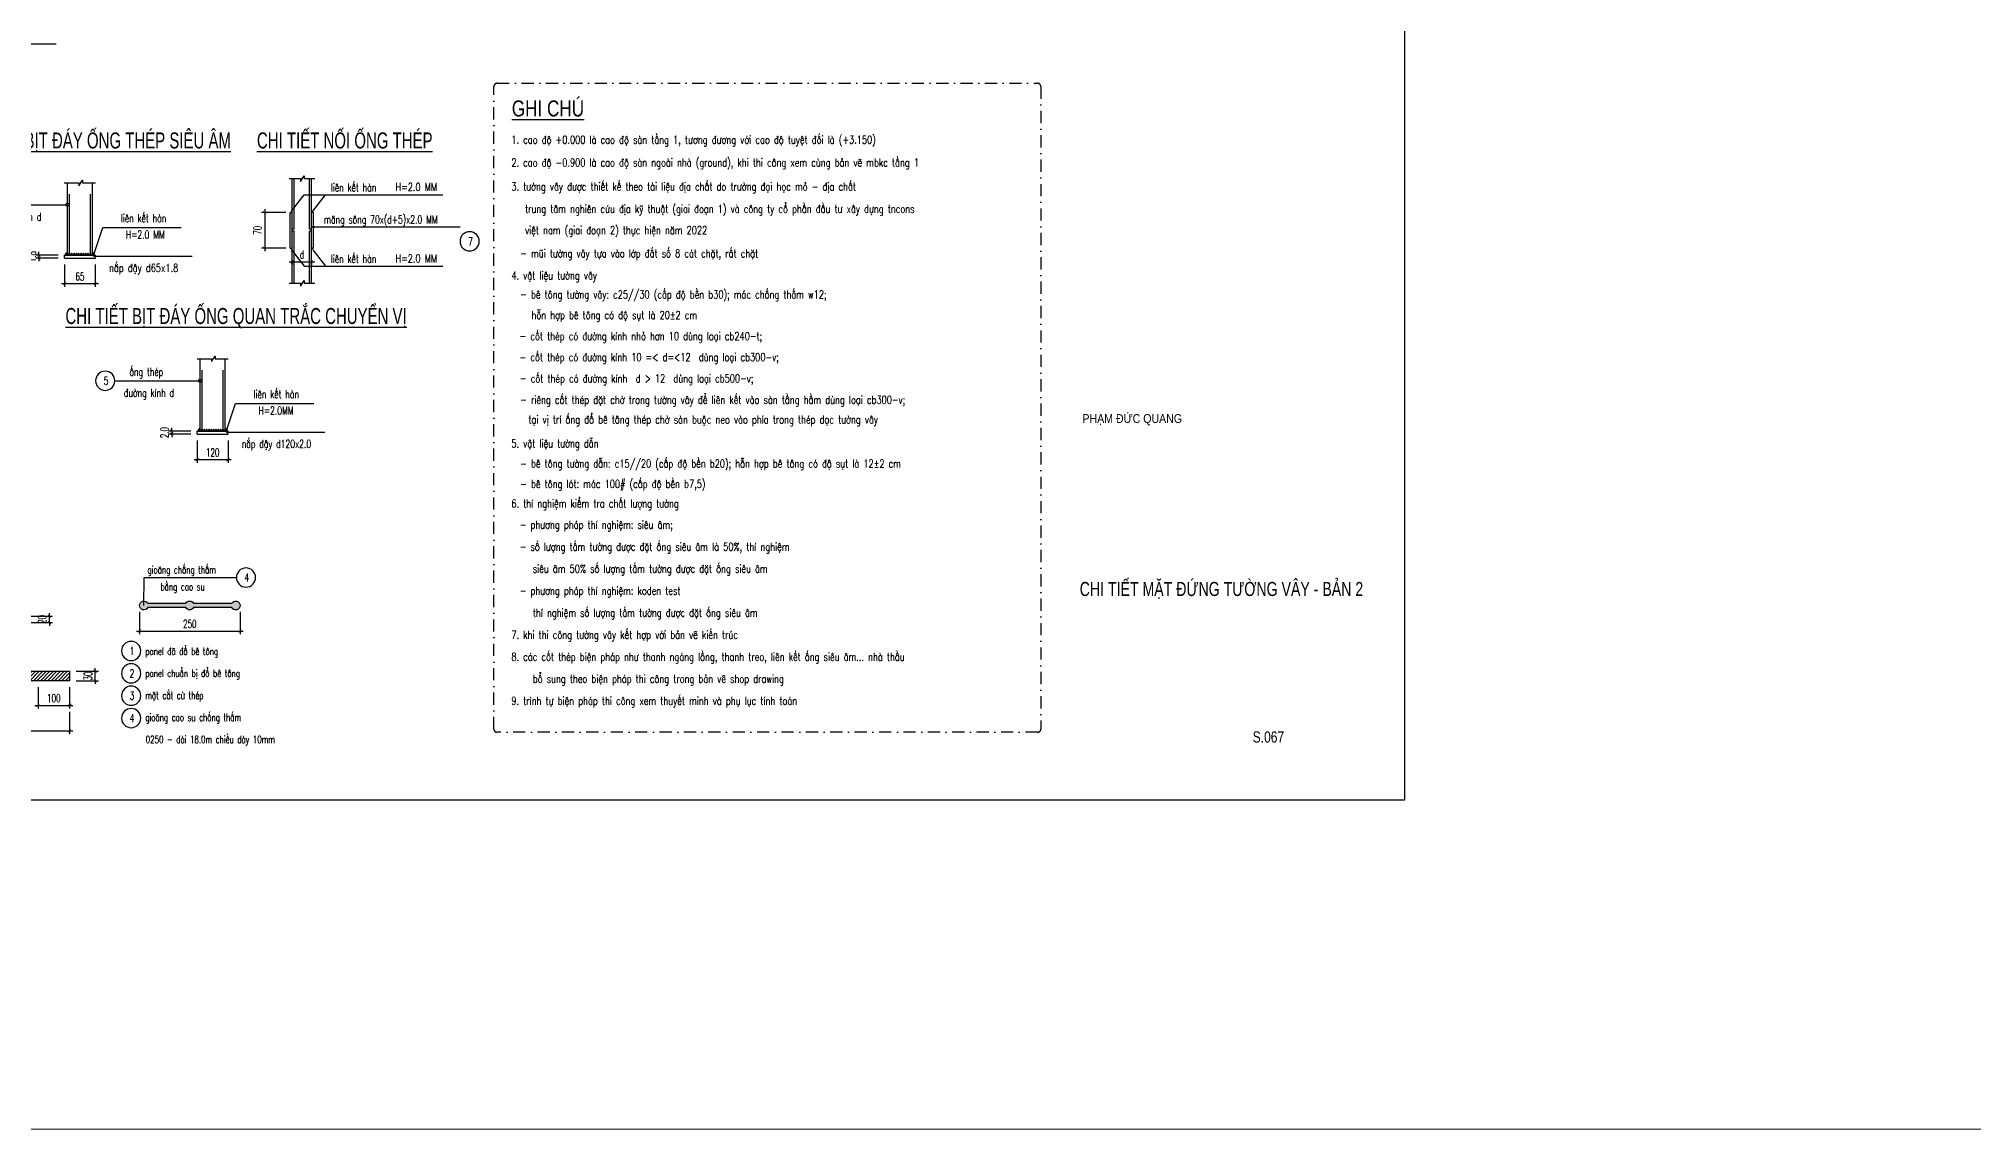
# Model space of a CAD drawing. Header units: millimetres. Extents: x -143483 to 1166745, y -1448440 to -1202244.
# Drawn here: x -89136 to -28696, y -1372063 to -1337983 of the extents above; entities that cross this region are included whole.
import ezdxf
from ezdxf.enums import TextEntityAlignment as Align

# ---------------------------------------------------------------- set-up
doc = ezdxf.new("R2010")
doc.units = ezdxf.units.MM
doc.header["$LTSCALE"] = 30
doc.header["$PDMODE"] = 3
doc.linetypes.add('DASHDOT', pattern=[25.4, 12.7, -6.35, 0, -6.35])
doc.linetypes.add('DASHED', pattern=[19.05, 12.7, -6.35])
doc.layers.get('0').update_dxf_attribs({"lineweight": 9})
doc.layers.get('Defpoints').update_dxf_attribs({"lineweight": 9})
for name, color, linetype in [('0-Chu khung ten', 7, 'Continuous'), ('ccu11-Cotthep', 9, 'Continuous'), ('ccu11-Dim', 8, 'Continuous'), ('ccu11-Hatch', 8, 'Continuous'), ('ccu11-Manh', 8, 'Continuous'), ('ccu11-Text', 31, 'Continuous'), ('ccu11-Thay', 7, 'Continuous'), ('ccu11-Thep', 4, 'Continuous'), ('ccu11-Thepdai', 6, 'Continuous')]:
    doc.layers.add(name, color=color, linetype=linetype)
doc.layers.add('ccu11-Khuat', color=9, linetype='DASHED', lineweight=30)
doc.styles.add('ccu11-dim', font='vnsimli.shx', dxfattribs={"width": 0.65, "bigfont": 'bigfont.shx'})
doc.styles.add('ccu11-VnAvantH', font='VHAVAN.TTF')
doc.styles.add('ccu11-VnAvH-B', font='VHAVANB.TTF')
doc.styles.add('ccu11-vnsimli', font='vnsimli.shx', dxfattribs={"width": 0.8, "bigfont": 'vns.shx'})
doc.styles.add('ccu11-vnsimple', font='vnsimple.shx', dxfattribs={"bigfont": 'bigfont.shx'})
doc.styles.add('ccu11_simli', font='vnsimli.shx', dxfattribs={"width": 0.8})
doc.styles.add('LoGoTTAs1', font='VHARIAL.TTF')
doc.styles.add('LoGoTTAs2', font='VHAVAN.TTF')
doc.styles.add('VNARIALH', font='VHARIAL.TTF')
doc.dimstyles.new('ccu11-100', dxfattribs={"dimscale": 100, "dimtxt": 2.5, "dimasz": 1, "dimexe": 1, "dimexo": 2, "dimgap": 1, "dimtad": 1, "dimdec": 0, "dimdsep": 46, "dimtxsty": 'ccu11-dim', "dimblk": 'ARCHTICK', "dimcen": -1, "dimdle": 1, "dimclrd": 256, "dimclre": 256, "dimclrt": 3, "dimadec": 0, "dimazin": 2, "dimtfac": 0.1, "dimtdec": 0, "dimtmove": 0, "dimatfit": 1, "dimldrblk": 'ARCHTICK', "dimfxl": 0, "dimtvp": 0.833333, "dimtolj": 1, "dimtzin": 12, "dimarcsym": 0})
doc.dimstyles.new('ccu11-100x16', dxfattribs={"dimscale": 100, "dimtxt": 2.5, "dimasz": 1, "dimexe": 1, "dimexo": 2, "dimgap": 1, "dimtad": 1, "dimdec": 0, "dimlfac": 0.0625, "dimdsep": 46, "dimtxsty": 'ccu11-dim', "dimblk": 'ARCHTICK', "dimcen": -1, "dimdle": 1, "dimclrd": 256, "dimclre": 256, "dimclrt": 31, "dimadec": 0, "dimazin": 2, "dimtfac": 0.1, "dimtdec": 0, "dimtmove": 0, "dimatfit": 1, "dimldrblk": 'ARCHTICK', "dimfxl": 0, "dimtvp": 0.833333, "dimtolj": 1, "dimtzin": 12, "dimarcsym": 0})
doc.dimstyles.new('ccu11-100x4', dxfattribs={"dimscale": 100, "dimtxt": 2.5, "dimasz": 1, "dimexe": 1, "dimexo": 2, "dimgap": 1, "dimtad": 1, "dimdec": 0, "dimlfac": 0.25, "dimdsep": 46, "dimtxsty": 'ccu11-dim', "dimblk": 'ARCHTICK', "dimcen": -1, "dimdle": 1, "dimclrd": 256, "dimclre": 256, "dimclrt": 3, "dimadec": 0, "dimazin": 2, "dimtfac": 0.1, "dimtdec": 0, "dimtmove": 0, "dimatfit": 1, "dimldrblk": 'ARCHTICK', "dimfxl": 0, "dimtvp": 0.833333, "dimtolj": 1, "dimtzin": 12, "dimarcsym": 0})

# ---------------------------------------------------------------- blocks, each defined once
blk = doc.blocks.new('_ARCHTICK')
at = {"color": 0, "linetype": 'ByBlock', "const_width": 0.15}
blk.add_lwpolyline([(-0.5, -0.5), (0.5, 0.5)], dxfattribs=at)
blk = doc.blocks.new('*D1062')
at = {"layer": 'ccu11-Dim', "lineweight": -2, "transparency": 16777216}
for p, q in [((-81413, -1343413), (-82176, -1343413)), ((-82076, -1343313), (-82076, -1344625)), ((-81413, -1344525), (-82176, -1344525))]:
    blk.add_line(p, q, dxfattribs=at)
at = {"layer": 'Defpoints', "color": 0, "transparency": 16777216}
for p in [(-81213, -1343413), (-82076, -1344525), (-81213, -1344525)]:
    blk.add_point(p, dxfattribs=at)
at = {"layer": 'ccu11-Dim', "lineweight": -2, "transparency": 16777216, "xscale": 100, "yscale": 100, "zscale": 100}
for p, rotation in [((-82076, -1343413), 90), ((-82076, -1344525), 270)]:
    blk.add_blockref('_ARCHTICK', p, dxfattribs=dict(at, rotation=rotation))
at = {"layer": 'ccu11-Dim', "color": 31, "transparency": 16777216, "insert": (-82301, -1343969), "char_height": 250, "attachment_point": 5, "rotation": 90, "style": 'ccu11-dim'}
blk.add_mtext('\\A1;70', dxfattribs=at)
blk = doc.blocks.new('*D1063')
at = {"layer": 'ccu11-Dim', "lineweight": -2, "transparency": 16777216}
for p, q in [((-81313, -1344955), (-80513, -1344955)), ((-81213, -1344916), (-81213, -1345055)), ((-80613, -1344916), (-80613, -1345055))]:
    blk.add_line(p, q, dxfattribs=at)
at = {"layer": 'Defpoints', "color": 0, "transparency": 16777216}
for p in [(-81213, -1344716), (-80613, -1344716), (-80613, -1344955)]:
    blk.add_point(p, dxfattribs=at)
at = {"layer": 'ccu11-Dim', "lineweight": -2, "transparency": 16777216, "xscale": 100, "yscale": 100, "zscale": 100, "rotation": 180}
blk.add_blockref('_ARCHTICK', (-81213, -1344955), dxfattribs=at)
at = {"layer": 'ccu11-Dim', "lineweight": -2, "transparency": 16777216, "xscale": 100, "yscale": 100, "zscale": 100}
blk.add_blockref('_ARCHTICK', (-80613, -1344955), dxfattribs=at)
at = {"layer": 'ccu11-Dim', "color": 31, "transparency": 16777216, "insert": (-80913, -1344730), "char_height": 250, "attachment_point": 5, "style": 'ccu11-dim'}
blk.add_mtext('\\A1;d', dxfattribs=at)
blk = doc.blocks.new('*D1016')
at = {"layer": 'ccu11-Dim', "lineweight": -2, "transparency": 16777216}
for p, q in [((-88327, -1345038), (-88327, -1345738)), ((-87367, -1345038), (-87367, -1345738)), ((-88427, -1345638), (-87267, -1345638))]:
    blk.add_line(p, q, dxfattribs=at)
at = {"layer": 'Defpoints', "color": 0, "transparency": 16777216}
for p in [(-88327, -1344838), (-87367, -1344838), (-87367, -1345638)]:
    blk.add_point(p, dxfattribs=at)
at = {"layer": 'ccu11-Dim', "lineweight": -2, "transparency": 16777216, "xscale": 100, "yscale": 100, "zscale": 100, "rotation": 180}
blk.add_blockref('_ARCHTICK', (-88327, -1345638), dxfattribs=at)
at = {"layer": 'ccu11-Dim', "lineweight": -2, "transparency": 16777216, "xscale": 100, "yscale": 100, "zscale": 100}
blk.add_blockref('_ARCHTICK', (-87367, -1345638), dxfattribs=at)
at = {"layer": 'ccu11-Dim', "color": 31, "transparency": 16777216, "insert": (-87847, -1345413), "char_height": 250, "attachment_point": 5, "style": 'ccu11-dim'}
blk.add_mtext('\\A1;65', dxfattribs=at)
blk = doc.blocks.new('*D1017')
at = {"layer": 'ccu11-Dim', "lineweight": -2, "transparency": 16777216}
for p, q in [((-88527, -1344748), (-89227, -1344748)), ((-89127, -1344748), (-89127, -1344648)), ((-89127, -1344748), (-89127, -1344838)), ((-88527, -1344838), (-89227, -1344838)), ((-89127, -1344838), (-89127, -1344938))]:
    blk.add_line(p, q, dxfattribs=at)
at = {"layer": 'Defpoints', "color": 0, "transparency": 16777216}
for p in [(-88327, -1344748), (-89127, -1344838), (-88327, -1344838)]:
    blk.add_point(p, dxfattribs=at)
at = {"layer": 'ccu11-Dim', "lineweight": -2, "transparency": 16777216, "xscale": 100, "yscale": 100, "zscale": 100}
for p, rotation in [((-89127, -1344748), 270), ((-89127, -1344838), 90)]:
    blk.add_blockref('_ARCHTICK', p, dxfattribs=dict(at, rotation=rotation))
at = {"layer": 'ccu11-Dim', "color": 31, "transparency": 16777216, "insert": (-89352, -1344793), "char_height": 250, "attachment_point": 5, "rotation": 90, "style": 'ccu11-dim'}
blk.add_mtext('\\A1;1.8', dxfattribs=at)
blk = doc.blocks.new('*D1019')
at = {"layer": 'ccu11-Dim', "lineweight": -2, "transparency": 16777216}
for p, q in [((-96043, -1359015), (-96043, -1359715)), ((-88170, -1359015), (-88170, -1359715)), ((-96143, -1359615), (-88070, -1359615))]:
    blk.add_line(p, q, dxfattribs=at)
at = {"layer": 'Defpoints', "color": 0, "transparency": 16777216}
for p in [(-96043, -1358815), (-88170, -1358815), (-88170, -1359615)]:
    blk.add_point(p, dxfattribs=at)
at = {"layer": 'ccu11-Dim', "lineweight": -2, "transparency": 16777216, "xscale": 100, "yscale": 100, "zscale": 100, "rotation": 180}
blk.add_blockref('_ARCHTICK', (-96043, -1359615), dxfattribs=at)
at = {"layer": 'ccu11-Dim', "lineweight": -2, "transparency": 16777216, "xscale": 100, "yscale": 100, "zscale": 100}
blk.add_blockref('_ARCHTICK', (-88170, -1359615), dxfattribs=at)
at = {"layer": 'ccu11-Dim', "color": 3, "transparency": 16777216, "insert": (-92107, -1359390), "char_height": 250, "attachment_point": 5, "style": 'ccu11-dim'}
blk.add_mtext('\\A1;1200', dxfattribs=at)
blk = doc.blocks.new('*D1020')
at = {"layer": 'ccu11-Dim', "lineweight": -2, "transparency": 16777216}
for p, q in [((-89154, -1358247), (-89154, -1358915)), ((-88170, -1358247), (-88170, -1358915)), ((-89254, -1358815), (-88070, -1358815))]:
    blk.add_line(p, q, dxfattribs=at)
at = {"layer": 'Defpoints', "color": 0, "transparency": 16777216}
for p in [(-89154, -1358047), (-88170, -1358047), (-88170, -1358815)]:
    blk.add_point(p, dxfattribs=at)
at = {"layer": 'ccu11-Dim', "lineweight": -2, "transparency": 16777216, "xscale": 100, "yscale": 100, "zscale": 100, "rotation": 180}
blk.add_blockref('_ARCHTICK', (-89154, -1358815), dxfattribs=at)
at = {"layer": 'ccu11-Dim', "lineweight": -2, "transparency": 16777216, "xscale": 100, "yscale": 100, "zscale": 100}
blk.add_blockref('_ARCHTICK', (-88170, -1358815), dxfattribs=at)
at = {"layer": 'ccu11-Dim', "color": 3, "transparency": 16777216, "insert": (-88662, -1358590), "char_height": 250, "attachment_point": 5, "style": 'ccu11-dim'}
blk.add_mtext('\\A1;100', dxfattribs=at)
blk = doc.blocks.new('*D1027')
at = {"layer": 'ccu11-Dim', "lineweight": -2, "transparency": 16777216}
for p, q in [((-89422, -1356030), (-88704, -1356030)), ((-89422, -1356227), (-88704, -1356227)), ((-88804, -1356030), (-88804, -1355930)), ((-88804, -1356227), (-88804, -1356030)), ((-88804, -1356227), (-88804, -1356327))]:
    blk.add_line(p, q, dxfattribs=at)
at = {"layer": 'Defpoints', "color": 0, "transparency": 16777216}
for p in [(-89622, -1356030), (-89622, -1356227), (-88804, -1356030)]:
    blk.add_point(p, dxfattribs=at)
at = {"layer": 'ccu11-Dim', "lineweight": -2, "transparency": 16777216, "xscale": 100, "yscale": 100, "zscale": 100}
for p, rotation in [((-88804, -1356030), 270), ((-88804, -1356227), 90)]:
    blk.add_blockref('_ARCHTICK', p, dxfattribs=dict(at, rotation=rotation))
at = {"layer": 'ccu11-Dim', "color": 3, "transparency": 16777216, "insert": (-89029, -1356128), "char_height": 250, "attachment_point": 5, "rotation": 90, "style": 'ccu11-dim'}
blk.add_mtext('\\A1;20', dxfattribs=at)
blk = doc.blocks.new('*D1028')
at = {"layer": 'ccu11-Dim', "lineweight": -2, "transparency": 16777216}
for p, q in [((-87970, -1357752), (-87271, -1357752)), ((-87970, -1358047), (-87271, -1358047)), ((-87371, -1357752), (-87371, -1357652)), ((-87371, -1358047), (-87371, -1357752)), ((-87371, -1358047), (-87371, -1358147))]:
    blk.add_line(p, q, dxfattribs=at)
at = {"layer": 'Defpoints', "color": 0, "transparency": 16777216}
for p in [(-88170, -1357752), (-88170, -1358047), (-87371, -1357752)]:
    blk.add_point(p, dxfattribs=at)
at = {"layer": 'ccu11-Dim', "lineweight": -2, "transparency": 16777216, "xscale": 100, "yscale": 100, "zscale": 100}
for p, rotation in [((-87371, -1357752), 270), ((-87371, -1358047), 90)]:
    blk.add_blockref('_ARCHTICK', p, dxfattribs=dict(at, rotation=rotation))
at = {"layer": 'ccu11-Dim', "color": 3, "transparency": 16777216, "insert": (-87596, -1357900), "char_height": 250, "attachment_point": 5, "rotation": 90, "style": 'ccu11-dim'}
blk.add_mtext('\\A1;30', dxfattribs=at)
blk = doc.blocks.new('*D1034')
at = {"layer": 'ccu11-Dim', "lineweight": -2, "transparency": 16777216}
for p, q in [((-85985, -1355893), (-85985, -1356594)), ((-82847, -1355893), (-82847, -1356594)), ((-86085, -1356494), (-82747, -1356494))]:
    blk.add_line(p, q, dxfattribs=at)
at = {"layer": 'Defpoints', "color": 0, "transparency": 16777216}
for p in [(-85985, -1355693), (-82847, -1355693), (-82847, -1356494)]:
    blk.add_point(p, dxfattribs=at)
at = {"layer": 'ccu11-Dim', "lineweight": -2, "transparency": 16777216, "xscale": 100, "yscale": 100, "zscale": 100, "rotation": 180}
blk.add_blockref('_ARCHTICK', (-85985, -1356494), dxfattribs=at)
at = {"layer": 'ccu11-Dim', "lineweight": -2, "transparency": 16777216, "xscale": 100, "yscale": 100, "zscale": 100}
blk.add_blockref('_ARCHTICK', (-82847, -1356494), dxfattribs=at)
at = {"layer": 'ccu11-Dim', "color": 3, "transparency": 16777216, "insert": (-84416, -1356269), "char_height": 250, "attachment_point": 5, "style": 'ccu11-dim'}
blk.add_mtext('\\A1;250', dxfattribs=at)
blk = doc.blocks.new('*D1060')
at = {"layer": 'ccu11-Dim', "lineweight": -2, "transparency": 16777216}
for p, q in [((-84181, -1350537), (-84181, -1351237)), ((-83221, -1350537), (-83221, -1351237)), ((-84281, -1351137), (-83121, -1351137))]:
    blk.add_line(p, q, dxfattribs=at)
at = {"layer": 'Defpoints', "color": 0, "transparency": 16777216}
for p in [(-84181, -1350337), (-83221, -1350337), (-83221, -1351137)]:
    blk.add_point(p, dxfattribs=at)
at = {"layer": 'ccu11-Dim', "lineweight": -2, "transparency": 16777216, "xscale": 100, "yscale": 100, "zscale": 100, "rotation": 180}
blk.add_blockref('_ARCHTICK', (-84181, -1351137), dxfattribs=at)
at = {"layer": 'ccu11-Dim', "lineweight": -2, "transparency": 16777216, "xscale": 100, "yscale": 100, "zscale": 100}
blk.add_blockref('_ARCHTICK', (-83221, -1351137), dxfattribs=at)
at = {"layer": 'ccu11-Dim', "color": 31, "transparency": 16777216, "insert": (-83701, -1350912), "char_height": 250, "attachment_point": 5, "style": 'ccu11-dim'}
blk.add_mtext('\\A1;120', dxfattribs=at)
blk = doc.blocks.new('*D1061')
at = {"layer": 'ccu11-Dim', "lineweight": -2, "transparency": 16777216}
for p, q in [((-84981, -1350247), (-84981, -1350147)), ((-84381, -1350247), (-85081, -1350247)), ((-84381, -1350337), (-85081, -1350337)), ((-84981, -1350247), (-84981, -1350337)), ((-84981, -1350337), (-84981, -1350437))]:
    blk.add_line(p, q, dxfattribs=at)
at = {"layer": 'Defpoints', "color": 0, "transparency": 16777216}
for p in [(-84981, -1350337), (-84181, -1350247), (-84181, -1350337)]:
    blk.add_point(p, dxfattribs=at)
at = {"layer": 'ccu11-Dim', "lineweight": -2, "transparency": 16777216, "xscale": 100, "yscale": 100, "zscale": 100}
for p, rotation in [((-84981, -1350247), 270), ((-84981, -1350337), 90)]:
    blk.add_blockref('_ARCHTICK', p, dxfattribs=dict(at, rotation=rotation))
at = {"layer": 'ccu11-Dim', "color": 31, "transparency": 16777216, "insert": (-85206, -1350292), "char_height": 250, "attachment_point": 5, "rotation": 90, "style": 'ccu11-dim'}
blk.add_mtext('\\A1;2.0', dxfattribs=at)
blk = doc.blocks.new('SHD')
at = {"layer": 'ccu11-Cotthep'}
blk.add_circle((300, 0), 300, dxfattribs=at)
at = {"layer": 'ccu11-Cotthep', "color": 31, "style": 'ccu11_simli', "width": 0.8}
blk.add_attdef('DK', text='', height=250, dxfattribs=at).set_placement((-101, 65), align=Align.BOTTOM_RIGHT)
blk.add_attdef('KH', text='', height=250, dxfattribs=at).set_placement((300, 0), align=Align.MIDDLE)
blk.add_attdef('KC', text='', height=250, dxfattribs=at).set_placement((-101, -142), align=Align.TOP_RIGHT)
blk = doc.blocks.new('ccu11_88_tenbv')
at = {"layer": '0-Chu khung ten', "color": 31, "style": 'LoGoTTAs2', "width": 0.8}
for p in [(-8837, 8052), (-8800, 6853)]:
    blk.add_attdef('...', p, '', height=220, dxfattribs=at)
at = {"layer": '0-Chu khung ten', "color": 31}
for tag, height, style, width, p in [('1', 500, 'VNARIALH', 0.85, (-4500, 3869)), ('2', 500, 'VNARIALH', 0.85, (-4500, 2917)), ('S1-01-1', 700, 'LoGoTTAs1', 0.8, (-2250, 607)), ('1/100', 350, 'VNARIALH', 0.85, (-6750, 229))]:
    blk.add_attdef(tag, text='', height=height, dxfattribs=dict(at, style=style, width=width)).set_placement(p, align=Align.CENTER)

msp = doc.modelspace()

# ---------------------------------------------------------------- hatches: boundary and pattern name
msp.add_hatch(color=256).paths.add_polyline_path([(-84535.95, -1355762.47), (-85727.37, -1355762.47, -3.73205081), (-85727.37, -1355624.23), (-84535.95, -1355624.23, -0.57735027), (-84296.51, -1355624.23), (-83105.09, -1355624.23, -3.73205081), (-83105.09, -1355762.47), (-84296.51, -1355762.47, -0.57735027)])
at = {"layer": 'ccu11-Hatch', "ltscale": 0.05}
h = msp.add_hatch(dxfattribs=at)
h.set_pattern_fill('ANSI31', color=256, scale=24.60375, angle=0.0000011)
h.set_pattern_definition([(45.0000011, (307411.015, -11823467.88), (-55.2369952, 55.23699306), [])])
edge = h.paths.add_edge_path()
edge.add_line((-96043.39, -1358047.47), (-88170.26, -1358047.47))
edge.add_line((-88170.26, -1358047.47), (-88170.26, -1357752.23))
edge.add_line((-88170.26, -1357752.23), (-96043.39, -1357752.23))
edge.add_line((-96043.39, -1357752.23), (-96043.39, -1357944.89))
h.paths.add_polyline_path([(-88105.92, -1357944.89), (-88170.26, -1357944.89)], flags=17)
at = {"layer": 'ccu11-Manh'}
for points in [[(-81272.83, -1343412.56, -0.41421356), (-81212.83, -1343352.56), (-81212.83, -1343412.56)], [(-80552.83, -1343412.56, 0.41421356), (-80612.83, -1343352.56), (-80612.83, -1343412.56)], [(-81272.83, -1344524.52, 0.41421356), (-81212.83, -1344584.52), (-81212.83, -1344524.52)], [(-80552.83, -1344524.52, -0.41421356), (-80612.83, -1344584.52), (-80612.83, -1344524.52)]]:
    msp.add_hatch(color=256, dxfattribs=at).paths.add_polyline_path(points)
at = {"layer": 'ccu11-Thep', "linetype": 'ByBlock'}
for points in [[(-88236.81, -1344674.43), (-88236.81, -1344748.08), (-88310.46, -1344748.08, -0.41421356)], [(-87456.81, -1344674.43), (-87456.81, -1344748.08), (-87383.16, -1344748.08, 0.41421356)], [(-84091.05, -1350173.37), (-84091.05, -1350247.02), (-84164.7, -1350247.02, -0.41421356)], [(-83311.05, -1350173.37), (-83311.05, -1350247.02), (-83237.4, -1350247.02, 0.41421356)]]:
    msp.add_hatch(color=256, dxfattribs=at).paths.add_polyline_path(points)

# ---------------------------------------------------------------- linework, layer by layer
at = {"layer": 'ccu11-Dim'}
for p, q in [((-94690.49, -1338143.27), (-88594.89, -1338143.27)), ((-88101.37, -1358814.74), (-88239.15, -1358814.74))]:
    msp.add_line(p, q, dxfattribs=at)
at = {"layer": 'ccu11-Dim', "const_width": 10.33}
msp.add_lwpolyline([(-88204.7, -1358849.19), (-88135.81, -1358780.3)], dxfattribs=at)
at = {"layer": 'ccu11-Khuat', "ltscale": 5}
for p, q in [((-88174.31, -1344748.08), (-88174.31, -1342489.15)), ((-87519.31, -1344748.08), (-87519.31, -1342489.15)), ((-84028.55, -1350247.02), (-84028.55, -1347988.09)), ((-83373.55, -1350247.02), (-83373.55, -1347988.09))]:
    msp.add_line(p, q, dxfattribs=at)
at = {"layer": 'ccu11-Manh'}
for p, q in [((-88212.26, -1344683.31), (-88169.03, -1344748.08)), ((-88169.03, -1344683.31), (-88212.26, -1344748.08)), ((-88138.34, -1344683.31), (-88095.11, -1344748.08)), ((-88095.11, -1344683.31), (-88138.34, -1344748.08)), ((-88064.42, -1344683.31), (-88021.19, -1344748.08)), ((-88021.19, -1344683.31), (-88064.42, -1344748.08)), ((-87990.5, -1344683.31), (-87947.27, -1344748.08)), ((-87947.27, -1344683.31), (-87990.5, -1344748.08)), ((-87916.57, -1344683.31), (-87873.35, -1344748.08)), ((-87873.35, -1344683.31), (-87916.57, -1344748.08)), ((-87842.65, -1344683.31), (-87799.43, -1344748.08)), ((-87799.43, -1344683.31), (-87842.65, -1344748.08)), ((-87768.73, -1344683.31), (-87725.51, -1344748.08)), ((-87725.51, -1344683.31), (-87768.73, -1344748.08)), ((-87694.81, -1344683.31), (-87651.58, -1344748.08)), ((-87651.58, -1344683.31), (-87694.81, -1344748.08)), ((-87620.89, -1344683.31), (-87577.66, -1344748.08)), ((-87577.66, -1344683.31), (-87620.89, -1344748.08)), ((-87546.97, -1344683.31), (-87503.74, -1344748.08)), ((-87503.74, -1344683.31), (-87546.97, -1344748.08)), ((-84066.5, -1350182.25), (-84023.27, -1350247.02)), ((-84023.27, -1350182.25), (-84066.5, -1350247.02)), ((-83992.58, -1350182.25), (-83949.35, -1350247.02)), ((-83949.35, -1350182.25), (-83992.58, -1350247.02)), ((-83918.66, -1350182.25), (-83875.43, -1350247.02)), ((-83875.43, -1350182.25), (-83918.66, -1350247.02)), ((-83844.73, -1350182.25), (-83801.51, -1350247.02)), ((-83801.51, -1350182.25), (-83844.73, -1350247.02)), ((-83770.81, -1350182.25), (-83727.59, -1350247.02)), ((-83727.59, -1350182.25), (-83770.81, -1350247.02)), ((-83696.89, -1350182.25), (-83653.67, -1350247.02)), ((-83653.67, -1350182.25), (-83696.89, -1350247.02)), ((-83622.97, -1350182.25), (-83579.75, -1350247.02)), ((-83579.75, -1350182.25), (-83622.97, -1350247.02)), ((-83549.05, -1350182.25), (-83505.82, -1350247.02)), ((-83505.82, -1350182.25), (-83549.05, -1350247.02)), ((-83475.13, -1350182.25), (-83431.9, -1350247.02)), ((-83431.9, -1350182.25), (-83475.13, -1350247.02)), ((-83401.21, -1350182.25), (-83357.98, -1350247.02)), ((-83357.98, -1350182.25), (-83401.21, -1350247.02))]:
    msp.add_line(p, q, dxfattribs=at)
at = {"layer": 'ccu11-Manh', "linetype": 'DASHDOT'}
msp.add_lwpolyline([(-74815.4, -1339377.01), (-57929.13, -1339377.01, -0.41421356), (-57829.13, -1339477.01), (-57829.13, -1359557.07, -0.41421356), (-57929.13, -1359657.07), (-74815.4, -1359657.07, -0.41421356), (-74915.4, -1359557.07), (-74915.4, -1339477.01, -0.41421356)], format="xyb", close=True, dxfattribs=at)
at = {"layer": 'ccu11-Manh'}
for points in [[(-81311.83, -1342356.4), (-80954.72, -1342356.4), (-80954.72, -1342443.77), (-80838.23, -1342269.04), (-80838.23, -1342356.4), (-80513.83, -1342356.4)], [(-88335.81, -1342489.15), (-87886.24, -1342489.15), (-87886.24, -1342576.52), (-87769.75, -1342401.78), (-87769.75, -1342489.15), (-87357.81, -1342489.15)], [(-81235.09, -1343367.97), (-80841.64, -1342857.59), (-79308.96, -1342857.59)], [(-80572.59, -1343367.97), (-80179.14, -1342857.59), (-76507.1, -1342857.59)], [(-90903.73, -1343173.5), (-88236.81, -1343173.5)], [(-87404.73, -1344696.01), (-87135.21, -1343879.39), (-84682.93, -1343879.39)], [(-75973.98, -1343868.89), (-80550.33, -1343868.89)], [(-84344.43, -1344787.07), (-87425.69, -1344787.07)], [(-81235.09, -1344581.85), (-80841.64, -1345092.23), (-76506.34, -1345092.23)], [(-80572.59, -1344581.85), (-80179.14, -1345092.23), (-76506.34, -1345092.23)], [(-81311.83, -1345626.66), (-80954.72, -1345626.66), (-80954.72, -1345714.03), (-80838.23, -1345539.3), (-80838.23, -1345626.66), (-80513.83, -1345626.66)], [(-84190.05, -1347988.09), (-83740.48, -1347988.09), (-83740.48, -1348075.46), (-83623.99, -1347900.72), (-83623.99, -1347988.09), (-83212.05, -1347988.09)], [(-86757.97, -1348672.44), (-84091.05, -1348672.44)], [(-83258.97, -1350194.95), (-82989.45, -1349378.33), (-80537.17, -1349378.33)], [(-80198.67, -1350286.01), (-83279.93, -1350286.01)]]:
    msp.add_lwpolyline(points, dxfattribs=at)
for centre, radius in [((-88236.81, -1343173.5), 50.2), ((-80550.33, -1343868.89), 24.14), ((-84091.05, -1348672.44), 50.2)]:
    msp.add_circle(centre, radius, dxfattribs=at)
at = {"layer": 'ccu11-Thay'}
msp.add_lwpolyline([(-138866.43, -1296434.45), (-46466.43, -1296434.45), (-46466.43, -1361774.45), (-138866.43, -1361774.45)], close=True, dxfattribs=at)
at = {"layer": 'ccu11-Thay', "elevation": 717919.76}
msp.add_lwpolyline([(-85727.37, -1355624.23), (-84535.95, -1355624.23, -0.57735027), (-84296.51, -1355624.23), (-83105.09, -1355624.23, -3.73205081), (-83105.09, -1355762.47), (-84296.51, -1355762.47, -0.57735027), (-84535.95, -1355762.47), (-85727.37, -1355762.47, -3.73205081)], format="xyb", close=True, dxfattribs=at)
at = {"layer": 'ccu11-Thep', "linetype": 'ByBlock'}
for p, q in [((-87383.16, -1344748.08), (-87456.81, -1344748.08)), ((-87456.81, -1344748.08), (-87383.16, -1344748.08)), ((-83237.4, -1350247.02), (-83311.05, -1350247.02)), ((-83311.05, -1350247.02), (-83237.4, -1350247.02))]:
    msp.add_line(p, q, dxfattribs=at)
at = {"layer": 'ccu11-Thep'}
msp.add_lwpolyline([(-96043.39, -1357752.23), (-88170.26, -1357752.23), (-88170.26, -1358047.47), (-96043.39, -1358047.47)], close=True, dxfattribs=at)
at = {"layer": 'ccu11-Thep', "linetype": 'ByBlock'}
for centre, start, end in [((-88236.81, -1344748.08), 90.0000034, 180), ((-87456.81, -1344748.08), 0, 90.0000034), ((-84091.05, -1350247.02), 90.0000034, 180), ((-83311.05, -1350247.02), 0, 90.0000034)]:
    msp.add_arc(centre, 73.65, start, end, dxfattribs=at)
at = {"layer": 'ccu11-Thepdai', "linetype": 'Continuous'}
for p, q in [((-81212.83, -1345626.66), (-81212.83, -1342356.4)), ((-81150.33, -1343932.18), (-81150.33, -1342356.4)), ((-80675.33, -1343932.18), (-80675.33, -1342356.4)), ((-80612.83, -1345626.66), (-80612.83, -1342356.4)), ((-88236.81, -1344748.08), (-88236.81, -1342489.15)), ((-87456.81, -1344748.08), (-87456.81, -1342489.15)), ((-81275.33, -1344524.54), (-81275.33, -1343412.54)), ((-81275.33, -1343412.54), (-81212.83, -1343412.54)), ((-80550.33, -1343412.54), (-80612.83, -1343412.54)), ((-80550.33, -1344524.54), (-80550.33, -1343412.54)), ((-81150.33, -1343932.18), (-81212.83, -1343932.18)), ((-81150.33, -1344000.43), (-81212.83, -1344000.43)), ((-81150.33, -1345626.66), (-81150.33, -1344000.43)), ((-80612.83, -1343932.18), (-80675.33, -1343932.18)), ((-80675.33, -1345626.66), (-80675.33, -1344000.43)), ((-80612.83, -1344000.43), (-80675.33, -1344000.43)), ((-88326.81, -1344748.08), (-87366.81, -1344748.08)), ((-88326.81, -1344838.08), (-88326.81, -1344748.08)), ((-88106.81, -1344748.08), (-88236.81, -1344748.08)), ((-87456.81, -1344748.08), (-88236.81, -1344748.08)), ((-87456.81, -1344748.08), (-87586.81, -1344748.08)), ((-87366.81, -1344838.08), (-87366.81, -1344748.08)), ((-81275.33, -1344524.54), (-81212.83, -1344524.54)), ((-80550.33, -1344524.54), (-80612.83, -1344524.54)), ((-88326.81, -1344838.08), (-87366.81, -1344838.08)), ((-84091.05, -1350247.02), (-84091.05, -1347988.09)), ((-83311.05, -1350247.02), (-83311.05, -1347988.09)), ((-84181.05, -1350247.02), (-83221.05, -1350247.02)), ((-84181.05, -1350337.02), (-84181.05, -1350247.02)), ((-84181.05, -1350337.02), (-83221.05, -1350337.02)), ((-83961.05, -1350247.02), (-84091.05, -1350247.02)), ((-83311.05, -1350247.02), (-84091.05, -1350247.02)), ((-83311.05, -1350247.02), (-83441.05, -1350247.02)), ((-83221.05, -1350337.02), (-83221.05, -1350247.02))]:
    msp.add_line(p, q, dxfattribs=at)
at = {"layer": 'Defpoints', "color": 2}
msp.add_line((-139032.75, -1372063.17), (1166744.68, -1372063.17), dxfattribs=at)

# ---------------------------------------------------------------- block references
at = {"layer": 'ccu11-Text'}
ref = msp.add_blockref('ccu11_88_tenbv', (-46452.65, -1361774.45), dxfattribs=dict(at, xscale=1.060126980550107, yscale=1.060126980550107, zscale=1.060126980550107))
ref.add_attrib('1', 'CHI TIÕT MÆT §øNG T¦êNG V¢Y - B¶N 2', dxfattribs={"layer": '0-Chu khung ten', "color": 1, "height": 440, "style": 'ccu11-VnAvantH', "width": 0.75}).set_placement((-52185.12, -1354959.02), align=Align.TOP_CENTER)
ref.add_attrib('S1-01-1', 'S.067', dxfattribs={"layer": '0-Chu khung ten', "color": 31, "height": 352, "style": 'ccu11-VnAvantH', "width": 0.8}).set_placement((-50718.19, -1359978.88), align=Align.CENTER)
ref.add_attrib('...', 'ph¹m ®øc quang', dxfattribs={"layer": '0-Chu khung ten', "color": 1, "height": 274.673, "style": 'ccu11-VnAvantH', "width": 0.9}).set_placement((-54972.23, -1349990.13), align=Align.CENTER)
at = {"layer": 'ccu11-Thay'}
ref = msp.add_blockref('SHD', (-75373.98, -1344316.48), dxfattribs=dict(at, xscale=-1))
ref.add_attrib('KH', '7', dxfattribs={"layer": 'ccu11-Cotthep', "color": 31, "height": 250, "style": 'ccu11-vnsimple', "width": 0.7}).set_placement((-75648.98, -1344316.48), align=Align.MIDDLE_CENTER)
ref = msp.add_blockref('SHD', (-86757.97, -1348672.44), dxfattribs=dict(at, xscale=-1))
ref.add_attrib('KH', '5', dxfattribs={"layer": 'ccu11-Cotthep', "color": 31, "height": 250, "style": 'ccu11-vnsimple', "width": 0.7}).set_placement((-87032.97, -1348672.44), align=Align.MIDDLE_CENTER)
ref = msp.add_blockref('SHD', (-82360.41, -1354820.67, 717919.76), dxfattribs=dict(at, xscale=-1))
ref.add_attrib('KH', '4', dxfattribs={"layer": 'ccu11-Cotthep', "color": 31, "height": 250, "style": 'ccu11-vnsimple', "width": 0.7}).set_placement((-82635.41, -1354820.67, 717919.76), align=Align.MIDDLE_CENTER)
ref = msp.add_blockref('SHD', (-85947.54, -1357114.92, 717919.76), dxfattribs=dict(at, xscale=-1))
ref.add_attrib('KH', '1', dxfattribs={"layer": 'ccu11-Cotthep', "color": 31, "height": 250, "style": 'ccu11-vnsimple', "width": 0.7}).set_placement((-86222.54, -1357114.92, 717919.76), align=Align.MIDDLE_CENTER)
ref = msp.add_blockref('SHD', (-85947.54, -1357814.92, 717919.76), dxfattribs=dict(at, xscale=-1))
ref.add_attrib('KH', '2', dxfattribs={"layer": 'ccu11-Cotthep', "color": 31, "height": 250, "style": 'ccu11-vnsimple', "width": 0.7}).set_placement((-86222.54, -1357814.92, 717919.76), align=Align.MIDDLE_CENTER)
ref = msp.add_blockref('SHD', (-85947.54, -1358513.92, 717919.76), dxfattribs=dict(at, xscale=-1))
ref.add_attrib('KH', '3', dxfattribs={"layer": 'ccu11-Cotthep', "color": 31, "height": 250, "style": 'ccu11-vnsimple', "width": 0.7}).set_placement((-86222.54, -1358513.92, 717919.76), align=Align.MIDDLE_CENTER)
ref = msp.add_blockref('SHD', (-85947.54, -1359212.92, 717919.76), dxfattribs=dict(at, xscale=-1))
ref.add_attrib('KH', '4', dxfattribs={"layer": 'ccu11-Cotthep', "color": 31, "height": 250, "style": 'ccu11-vnsimple', "width": 0.7}).set_placement((-86222.54, -1359212.92, 717919.76), align=Align.MIDDLE_CENTER)

# ---------------------------------------------------------------- texts
at = {"layer": 'ccu11-Text'}
for s, height, style, width, p in [('%%uGHI CHó', 500, 'ccu11-VnAvH-B', 0.8, (-74355.98, -1340413.8)), ('liªn kÕt hµn', 250, 'ccu11-vnsimli', 0.7, (-80006.65, -1342756.49)), ('H=2.0 MM', 250, 'ccu11-vnsimli', 0.75, (-77991.03, -1342741.65)), ('liªn kÕt hµn', 250, 'ccu11-vnsimli', 0.7, (-86566.15, -1343717.64)), ('m¨ng s«ng 70x(d+5)x2.0 MM', 250.0332, 'ccu11-vnsimli', 0.7, (-80227.99, -1343758.16, -358959.88)), ('H=2.0 MM', 250, 'ccu11-vnsimli', 0.7, (-86413.57, -1344229.37)), ('liªn kÕt hµn', 250, 'ccu11-vnsimli', 0.7, (-80006.65, -1344991.14)), ('H=2.0 MM', 250, 'ccu11-vnsimli', 0.75, (-77991.03, -1344976.3)), ('n¾p ®Ëy d65x1.8', 250, 'ccu11-vnsimli', 0.75, (-86937.83, -1345270.25)), ('liªn kÕt hµn', 250, 'ccu11-vnsimli', 0.7, (-82420.39, -1349216.58)), ('H=2.0MM', 250, 'ccu11-vnsimli', 0.7, (-82267.81, -1349728.31)), ('n¾p ®Ëy d120x2.0', 250, 'ccu11-vnsimli', 0.7, (-82792.07, -1350769.19))]:
    msp.add_text(s, height=height, dxfattribs=dict(at, style=style, width=width)).set_placement(p)
at = {"layer": 'ccu11-Text', "style": 'ccu11-VnAvH-B', "width": 0.7}
for s, p in [('%%Uchi tiÕt bÞt ®¸y èng thÐp SI£U ¢M', (-87394.81, -1341413.61)), ('%%Uchi tiÕt nèi èng thÐp', (-79574.4, -1341413.61)), ('%%Uchi tiÕt bÞt ®¸y èng QUAN TR¾C CHUYÓN VÞ', (-82969.7, -1346898.69))]:
    msp.add_text(s, height=500, dxfattribs=at).set_placement(p, align=Align.CENTER)
at = {"layer": 'ccu11-Text', "linetype": 'Continuous', "style": 'ccu11-vnsimli'}
for s, width, p in [('1. cao ®é +0.000 lµ cao ®é sµn tÇng 1, t\xad¬ng ®\xad¬ng víi cao ®é tuyÖt ®èi lµ (+3.150)', 0.75, (-74370.59, -1341265.12)), ('2. cao ®é -0.900 lµ cao ®é sµn ngoµi nhµ (ground), khi thi c«ng xem cïng b¶n vÏ mbkc tÇng 1', 0.75, (-74370.59, -1341977.21)), ('3. t\xadêng v©y ®\xadîc thiÕt kÕ theo tµi liÖu ®Þa chÊt do tr\xadêng ®¹i häc má - ®Þa chÊt', 0.75, (-74370.59, -1342728.24)), ('®\xadêng kÝnh d', 0.7, (-90621.24, -1343673.68)), ('trung t©m nghiªn cøu ®Þa kü thuËt (giai ®o¹n 1) vµ c«ng ty cæ phÇn ®Çu t\xad x©y dùng tncons ', 0.75, (-73940.52, -1343428.24)), ('viÖt nam (giai ®o¹n 2) thùc hiÖn n¨m 2022 ', 0.75, (-73940.52, -1344093.85)), ('4. vËt liÖu t\xadêng v©y', 0.75, (-74369.26, -1345508.3)), ('- bª t«ng t\xadêng v©y: c25//30 (cÊp ®é bÒn b30); m¸c chèng thÊm w12;', 0.75, (-74091.31, -1346098.54)), ('hçn hîp bª t«ng cã ®é sôt lµ 20%%P2 cm', 0.75, (-73740.92, -1346743.84)), ('- cèt thÐp cã ®\xadêng kÝnh nhá h¬n 10 dïng lo¹i cb240-t; ', 0.75, (-74112.79, -1347401.79)), ('- cèt thÐp cã ®\xadêng kÝnh 10 =< d=<12  dïng lo¹i cb300-v; ', 0.75, (-74112.79, -1348058.83)), ('èng thÐp', 0.7, (-86302.27, -1348517.54)), ('- cèt thÐp cã ®\xadêng kÝnh  d > 12  dïng lo¹i cb500-v; ', 0.75, (-74102.96, -1348724.44)), ('®\xadêng kÝnh d', 0.7, (-86475.48, -1349172.62)), ('5. vËt liÖu t\xadêng dÉn', 0.75, (-74369.26, -1350754.85)), ('- bª t«ng t\xadêng dÉn: c15//20 (cÊp ®é bÒn b20); hçn hîp bª t«ng cã ®é sôt lµ 12%%P2 cm', 0.75, (-74091.31, -1351386.53)), ('- bª t«ng lãt: m¸c 100# (cÊp ®é bÒn b7,5)', 0.75, (-74091.31, -1352021.24)), ('6. thÝ nghiÖm kiÓm tra chÊt l\xadîng t\xadêng', 0.75, (-74369.26, -1352632.66)), ('- ph\xad¬ng ph¸p thÝ nghiÖm: siªu ©m;', 0.75, (-74108.68, -1353295.33)), ('- ph\xad¬ng ph¸p thÝ nghiÖm: koden test', 0.75, (-74108.68, -1355357.92)), ('7. khi thi c«ng t\xadêng v©y kÕt hîp víi b¶n vÏ kiÕn tróc', 0.75, (-74369.26, -1356732.98)), ('8. c¸c cèt thÐp biÖn ph¸p nh\xad thanh ng¸ng lång, thanh treo, liªn kÕt èng siªu ©m... nhµ thÇu', 0.75, (-74369.26, -1357420.51)), ('bæ sung theo biÖn ph¸p thi c«ng trong b¶n vÏ shop drawing', 0.75, (-73698.99, -1358108.04)), ('9. tr×nh tù biÖn ph¸p thi c«ng xem thuyÕt minh vµ phô lôc tÝnh to¸n', 0.75, (-74369.26, -1358795.57))]:
    msp.add_text(s, height=250, dxfattribs=dict(at, width=width)).set_placement(p)
at = {"layer": 'ccu11-Text', "color": 1, "linetype": 'Continuous', "style": 'ccu11-vnsimli', "width": 0.75}
for s, p in [('- mòi t\xadêng v©y tùa vµo líp ®Êt sè 8 c¸t chÆt, rÊt chÆt', (-74091.31, -1344816.99)), ('- riªng cèt thÐp ®Æt chê trong t\xadêng v©y ®Ó liªn kÕt vµo sµn tÇng hÇm dïng lo¹i cb300-v; ', (-74093.12, -1349390.05)), ('  t¹i vÞ trÝ èng ®æ bª t«ng thÐp chê sµn buéc neo vµo phÝa trong thÐp däc t\xadêng v©y', (-74093.12, -1350007.65)), ('- sè l\xadîng tÊm t\xadêng ®\xadîc ®Æt èng siªu ©m lµ 50%%%, thÝ nghiÖm', (-74108.68, -1353982.86)), ('siªu ©m 50%%% sè l\xadîng tÊm t\xadêng ®\xadîc ®Æt èng siªu ©m', (-73698.99, -1354670.39)), ('thÝ nghiÖm sè l\xadîng tÊm t\xadêng ®\xadîc ®Æt èng siªu ©m', (-73698.99, -1356045.45))]:
    msp.add_text(s, height=250, dxfattribs=at).set_placement(p)
at = {"layer": 'ccu11-Text', "linetype": 'Continuous', "ltscale": 600, "style": 'ccu11-vnsimli', "width": 0.7}
for s, p in [('gio¨ng chèng thÊm', (-85735.81, -1354694.48, 717919.76)), ('b»ng cao su', (-85331.88, -1355223.51, 717919.76)), ('panel ®· ®æ bª t«ng', (-85804.19, -1357241.33, 717919.76)), ('panel chuÈn bÞ ®æ bª t«ng', (-85804.19, -1357929.02, 717919.76)), ('mÆt c¾t cõ thÐp', (-85804.19, -1358617.46, 717919.76)), ('gio¨ng cao su chèng thÊm', (-85804.19, -1359305.42, 717919.76))]:
    msp.add_text(s, height=230.4, dxfattribs=at).set_placement(p)
at = {"layer": 'ccu11-Text', "color": 1, "linetype": 'Continuous', "ltscale": 600, "style": 'ccu11-vnsimli', "width": 0.7}
msp.add_text('0250 - dµi 18.0m chiÒu dµy 10mm', height=230.4, dxfattribs=at).set_placement((-85791.52, -1359993.28, 717919.76))

# ---------------------------------------------------------------- dimensions: what is measured, and where the dimension line sits
at = {"layer": 'ccu11-Dim'}
dim = msp.add_linear_dim(base=(-82075.588772, -1344524.53812151), p1=(-81212.83010876, -1343412.53812151), p2=(-81212.83010876, -1344524.53812151), angle=90, dimstyle='ccu11-100x16', dxfattribs=at)
dim.commit()
dim.dimension.update_dxf_attribs({"geometry": '*D1062', "text_midpoint": (-82300.588772, -1343968.53812151)})
for p1, p2, text, picture, middle in [((-88326.81, -1344748.08), (-88326.81, -1344838.08), '1.8', '*D1017', (-89351.81, -1344793.08)), ((-84181.05, -1350247.02), (-84181.05, -1350337.02), '2.0', '*D1061', (-85206.05, -1350292.02))]:
    dim = msp.add_aligned_dim(p1=p1, p2=p2, distance=-800, text=text, dimstyle='ccu11-100x16', override={"dimtix": 1}, dxfattribs=at)
    dim.commit()
    dim.dimension.update_dxf_attribs({"geometry": picture, "text_midpoint": middle})
for p1, p2, distance, text, picture, middle in [((-81212.83, -1344716), (-80612.83, -1344716), -238.7, 'd', '*D1063', (-80912.83, -1344729.69)), ((-88326.81, -1344838.08), (-87366.81, -1344838.08), -800, '65', '*D1016', (-87846.81, -1345413.08)), ((-84181.05, -1350337.02), (-83221.05, -1350337.02), -800, '120', '*D1060', (-83701.05, -1350912.02))]:
    dim = msp.add_aligned_dim(p1=p1, p2=p2, distance=distance, text=text, dimstyle='ccu11-100x16', dxfattribs=at)
    dim.commit()
    dim.dimension.update_dxf_attribs({"geometry": picture, "text_midpoint": middle})
for base, p1, p2, text, picture, middle in [((-88803.61, -1356029.96), (-89621.85, -1356226.79), (-89621.85, -1356029.96), '20', '*D1027', (-89028.61, -1356128.38)), ((-87370.72, -1357752.23), (-88170.26, -1358047.47), (-88170.26, -1357752.23), '30', '*D1028', (-87595.72, -1357899.85))]:
    dim = msp.add_linear_dim(base=base, p1=p1, p2=p2, angle=90, text=text, dimstyle='ccu11-100x4', override={"dimtix": 1}, dxfattribs=at)
    dim.commit()
    dim.dimension.update_dxf_attribs({"geometry": picture, "text_midpoint": middle})
for base, p1, p2, text, picture, middle in [((-82847.13, -1356493.51, 717919.76), (-85985.33, -1355693.35, 717919.76), (-82847.13, -1355693.35, 717919.76), '250', '*D1034', (-84416.23, -1356268.51, 717919.76)), ((-88170.26, -1358814.74), (-89154.41, -1358047.47), (-88170.26, -1358047.47), '100', '*D1020', (-88662.33, -1358589.74)), ((-88170.26, -1359614.74), (-96043.39, -1358814.74), (-88170.26, -1358814.74), '1200', '*D1019', (-92106.83, -1359389.74))]:
    dim = msp.add_linear_dim(base=base, p1=p1, p2=p2, text=text, dimstyle='ccu11-100x4', dxfattribs=at)
    dim.commit()
    dim.dimension.update_dxf_attribs({"geometry": picture, "text_midpoint": middle})

# ---------------------------------------------------------------- leaders
msp.add_leader([(-85847.09, -1355693.35, 717919.76), (-85843.86, -1354820.67, 717919.76), (-82960.41, -1354820.67, 717919.76)], dimstyle='ccu11-100', override={"dimgap": 1, "dimtad": 0, "dimldrblk": 'None', "dimfxl": 3, "dimfxlon": 1, "dimtfill": 1, "dimarcsym": 1}, dxfattribs=at)

doc.saveas('drawing.dxf')
